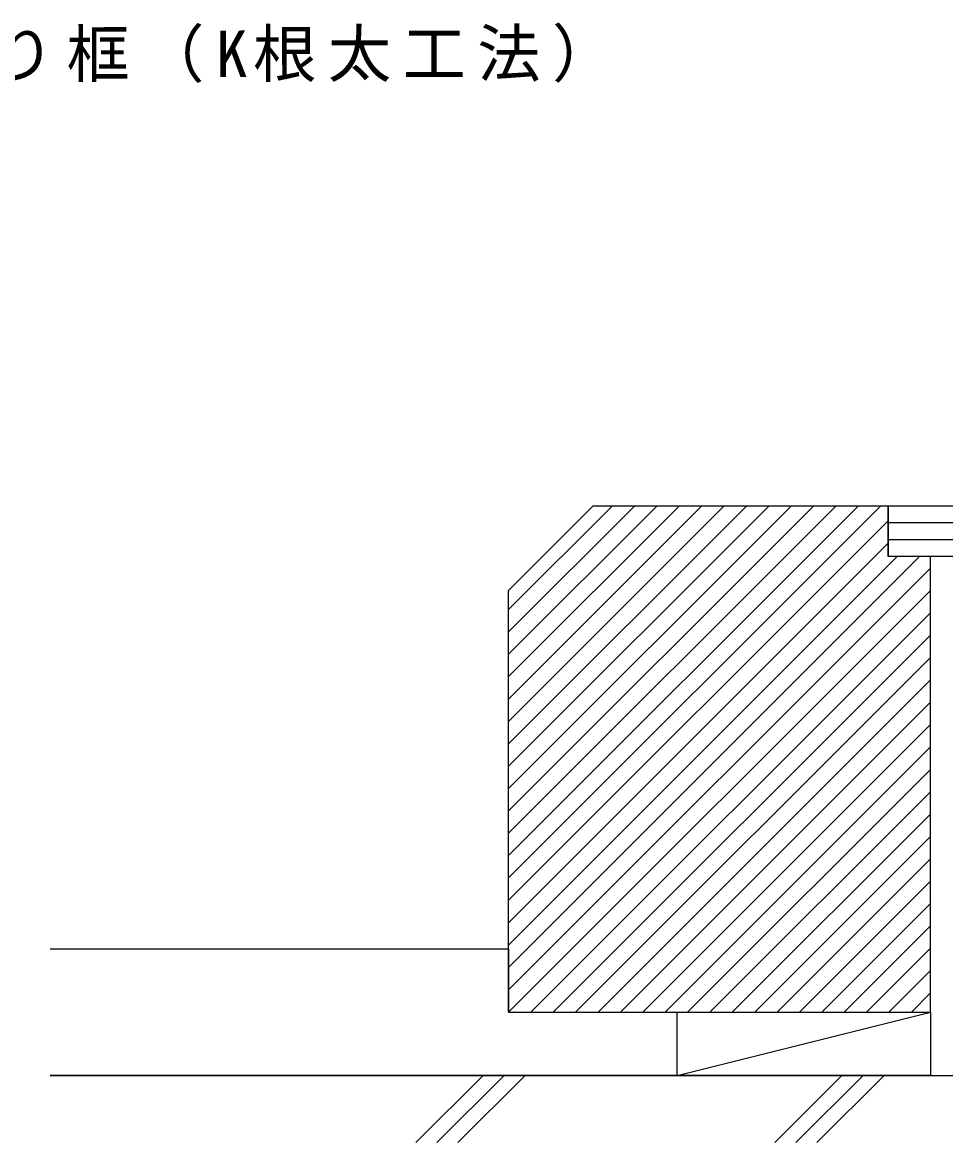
# Model space of a CAD drawing. Units: millimetres, scale not verified. Extents: x -688 to 687, y -487 to 475.
# Drawn here: x -446.1 to -227.4, y -53.2 to 212.5 of the extents above; entities that cross this region are included whole.
import ezdxf

# ---------------------------------------------------------------- set-up
doc = ezdxf.new("R2010")
doc.units = ezdxf.units.MM
doc.header["$LTSCALE"] = 5
for name, color, linetype in [('1-0_中心線', 7, 'Continuous'), ('1-1_中線', 6, 'Continuous'), ('1-2_太線１', 7, 'Continuous')]:
    doc.layers.add(name, color=color, linetype=linetype)
doc.styles.add('ＭＳ ゴシック', font='')
doc.styles.get('ＭＳ ゴシック').set_extended_font_data('MS Gothic')

msp = doc.modelspace()

# ---------------------------------------------------------------- linework, layer by layer
at = {"layer": '1-0_中心線'}
for p, q in [((-240.989, 97.78), (-240.989, 85.78)), ((-92.458, 89.78), (-240.989, 89.78)), ((-92.458, 85.78), (-240.989, 85.78)), ((-230.989, -22.22), (-230.989, 85.78)), ((-330.989, -22.22), (-290.989, -22.22)), ((-290.989, -22.22), (-230.989, -22.22))]:
    msp.add_line(p, q, dxfattribs=at)
msp.add_lwpolyline([(-330.989, -22.22), (-330.989, 77.78), (-310.989, 97.78)], dxfattribs=at)
at = {"layer": '1-1_中線'}
msp.add_line((-330.989, -22.22), (-230.989, -22.22), dxfattribs=at)
msp.add_lwpolyline([(-230.989, 85.78), (-240.989, 85.78), (-240.989, 97.78)], dxfattribs=at)
at = {"layer": '1-2_太線１'}
for p, q in [((-330.989, 73.237), (-306.446, 97.78)), ((-330.989, 67.934), (-301.143, 97.78)), ((-330.989, 62.631), (-295.839, 97.78)), ((-330.989, 57.327), (-290.536, 97.78)), ((-330.989, 52.024), (-285.233, 97.78)), ((-330.989, 46.721), (-279.93, 97.78)), ((-330.989, 41.418), (-274.626, 97.78)), ((-330.989, 36.114), (-269.323, 97.78)), ((-330.989, 30.811), (-264.02, 97.78)), ((-330.989, 25.508), (-258.716, 97.78)), ((-330.989, 20.204), (-253.413, 97.78)), ((-330.989, 14.901), (-248.11, 97.78)), ((-330.989, 9.598), (-242.806, 97.78)), ((-240.989, 97.78), (-310.989, 97.78)), ((-92.458, 97.78), (-240.989, 97.78)), ((-330.989, 4.294), (-240.989, 94.294)), ((-92.458, 93.78), (-240.989, 93.78)), ((-330.989, -1.009), (-240.989, 88.991)), ((-330.989, -6.312), (-238.896, 85.78)), ((-330.989, -11.615), (-233.593, 85.78)), ((-330.989, -16.919), (-230.989, 83.081)), ((-330.987, -22.22), (-230.989, 77.778)), ((-325.683, -22.22), (-230.989, 72.475)), ((-320.38, -22.22), (-230.989, 67.171)), ((-315.077, -22.22), (-230.989, 61.868)), ((-309.773, -22.22), (-230.989, 56.565)), ((-304.47, -22.22), (-230.989, 51.261)), ((-299.167, -22.22), (-230.989, 45.958)), ((-293.863, -22.22), (-230.989, 40.655)), ((-288.56, -22.22), (-230.989, 35.352)), ((-283.257, -22.22), (-230.989, 30.048)), ((-277.954, -22.22), (-230.989, 24.745)), ((-272.65, -22.22), (-230.989, 19.442)), ((-267.347, -22.22), (-230.989, 14.138)), ((-262.044, -22.22), (-230.989, 8.835)), ((-256.74, -22.22), (-230.989, 3.532)), ((-251.437, -22.22), (-230.989, -1.772)), ((-439.592, -7.22), (-330.989, -7.22)), ((-330.989, -7.22), (-330.989, -22.22)), ((-246.134, -22.22), (-230.989, -7.075)), ((-240.83, -22.22), (-230.989, -12.378)), ((-235.527, -22.22), (-230.989, -17.681)), ((-290.989, -37.22), (-230.989, -22.22)), ((-290.989, -37.22), (-290.989, -22.22)), ((-230.989, -22.22), (-230.989, -37.22)), ((-230.989, -37.22), (-439.592, -37.22)), ((-439.592, -37.22), (-92.458, -37.22)), ((-337.015, -37.22), (-352.949, -53.154)), ((-347.949, -53.154), (-332.015, -37.22)), ((-342.949, -53.154), (-327.015, -37.22)), ((-251.981, -37.22), (-267.915, -53.154)), ((-262.915, -53.154), (-246.981, -37.22)), ((-257.915, -53.154), (-241.981, -37.22))]:
    msp.add_line(p, q, dxfattribs=at)

# ---------------------------------------------------------------- texts
at = {"layer": '1-0_中心線', "insert": (-488.84, 198.007), "char_height": 11, "attachment_point": 7, "rotation": 0.058, "style": 'ＭＳ ゴシック'}
msp.add_mtext('\\T1.18;○上り框（K根太工法）', dxfattribs=at)

doc.saveas('drawing.dxf')
